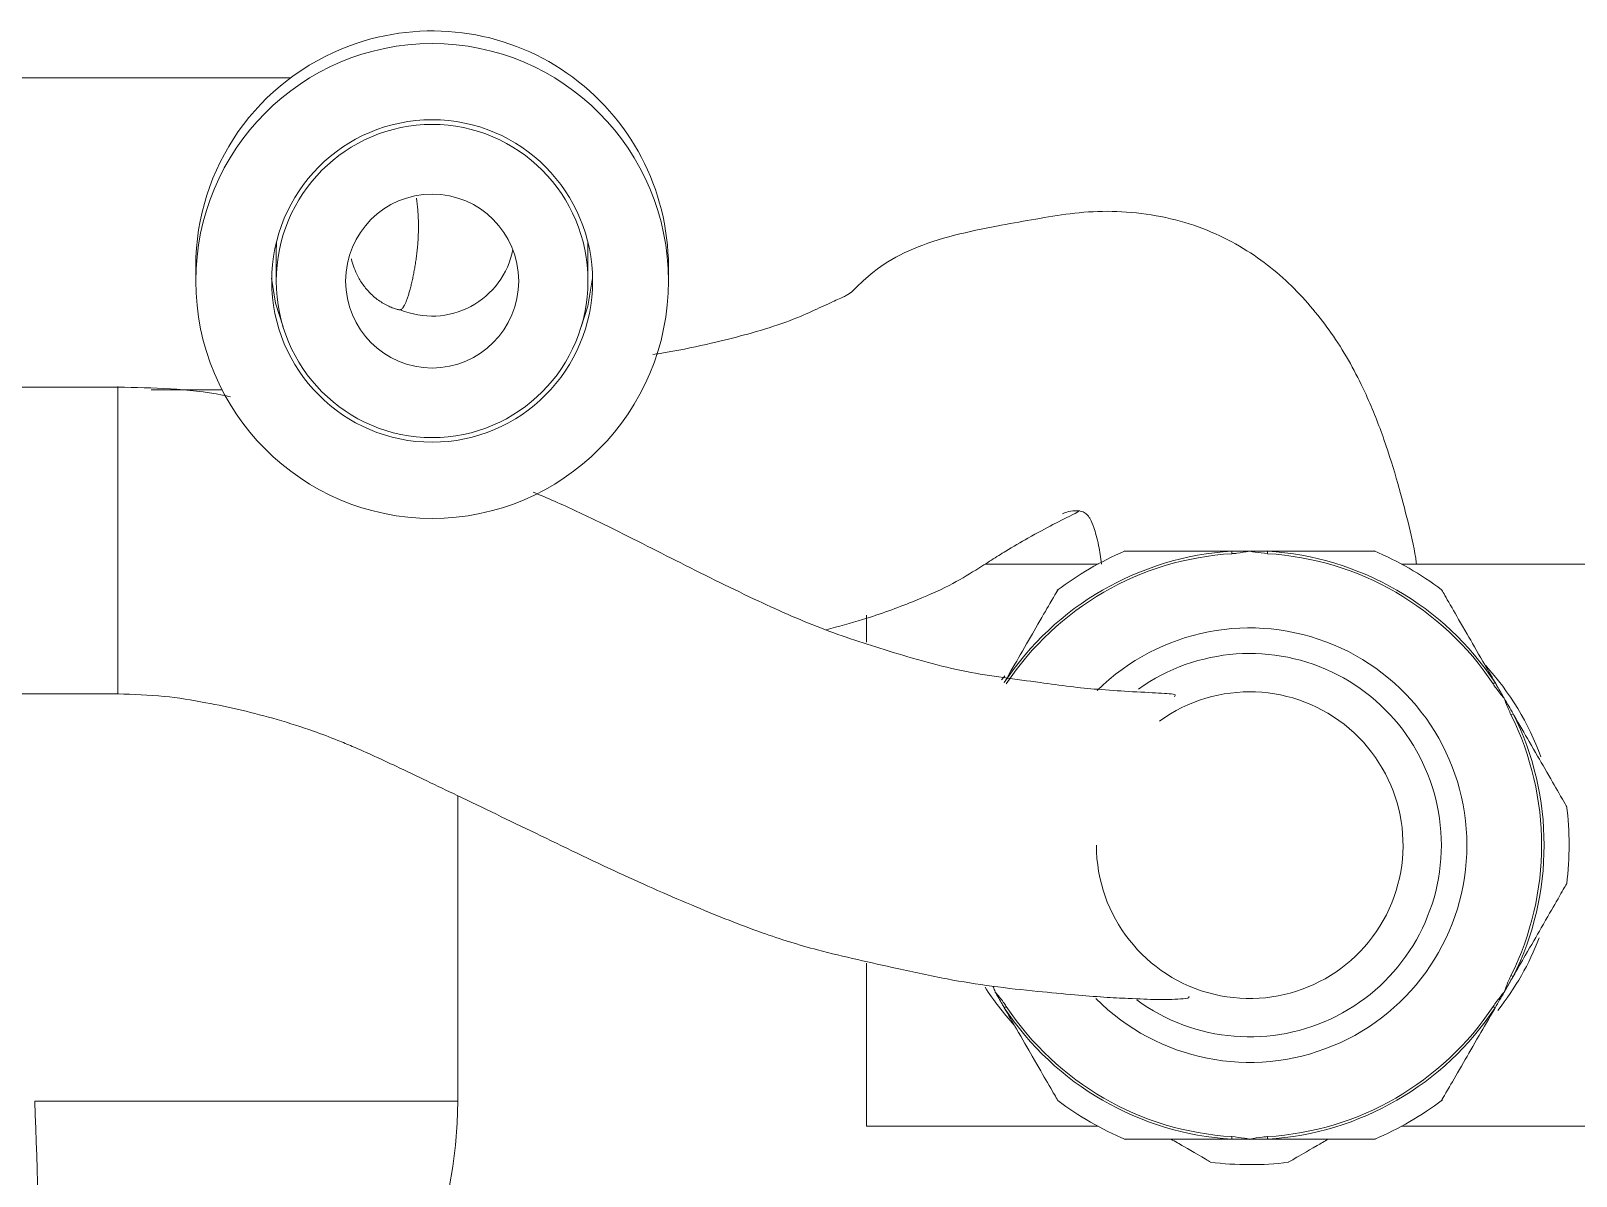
# Model space of a CAD drawing. Extents: x 14808 to 20058, y -13198 to -11680.
# Drawn here: x 16191.14 to 16221.38, y -12190.3 to -12167.9 of the extents above; entities that cross this region are included whole.
import ezdxf

# ---------------------------------------------------------------- set-up
doc = ezdxf.new("R2010")
doc.units = 0
doc.header["$LTSCALE"] = 7
doc.header["$MEASUREMENT"] = 0
doc.layers.get('0').update_dxf_attribs({"color": 2, "linetype": 'CONTINUOUS'})
pattern_1 = [(315, (16169.5734, -12738.675), (1.122532, 1.122532), [])]

msp = doc.modelspace()

# ---------------------------------------------------------------- hatches: boundary and pattern name
at = {"linetype": 'Continuous', "lineweight": 0}
h = msp.add_hatch(dxfattribs=at)
h.set_pattern_fill('ANSI31', color=2, scale=0.5, angle=-90, style=0)
h.set_pattern_definition(pattern_1)
edge = h.paths.add_edge_path(flags=0)
edge.add_ellipse((16198.996, -12172.791), major_axis=(0, 4.645), ratio=0.995673, start_angle=0, end_angle=0)
edge = h.paths.add_edge_path(flags=0)
edge.add_ellipse((16198.996, -12172.79), major_axis=(0, 3.154), ratio=0.995673, start_angle=360, end_angle=360, ccw=False)
h = msp.add_hatch(dxfattribs=at)
h.set_pattern_fill('ANSI31', color=2, scale=0.5, angle=-90, style=0)
h.set_pattern_definition(pattern_1)
edge = h.paths.add_edge_path(flags=0)
edge.add_ellipse((16198.996, -12172.791), major_axis=(0, 3.063), ratio=0.995673, start_angle=0, end_angle=0)
edge = h.paths.add_edge_path(flags=0)
edge.add_ellipse((16198.996, -12172.792), major_axis=(0, -1.701), ratio=0.995672, start_angle=360, end_angle=360, ccw=False)
h = msp.add_hatch(dxfattribs=at)
h.set_pattern_fill('ANSI31', color=2, scale=0.5, angle=-90, style=0)
h.set_pattern_definition(pattern_1)
edge = h.paths.add_edge_path(flags=0)
edge.add_line((16223.996, -12209.721), (16223.996, -12207.381))
edge.add_spline(control_points=[(16223.996, -12207.381), (16223.996, -12207.36), (16223.993, -12207.338), (16223.987, -12207.318), (16223.98, -12207.291), (16223.969, -12207.264), (16223.953, -12207.241), (16223.938, -12207.218), (16223.918, -12207.197), (16223.895, -12207.18), (16223.873, -12207.163), (16223.848, -12207.15), (16223.821, -12207.142), (16223.798, -12207.135), (16223.774, -12207.131), (16223.75, -12207.13)], knot_values=[0.00049, 0.00049, 0.00049, 0.00049, 0.000619, 0.000619, 0.000619, 0.000788, 0.000788, 0.000788, 0.000957, 0.000957, 0.000957, 0.001126, 0.001126, 0.001126, 0.001272, 0.001272, 0.001272, 0.001272], weights=[1, 1, 1, 1, 1, 1, 1, 1, 1, 1, 1, 1, 1, 1, 1, 1], degree=3, periodic=0)
edge.add_spline(control_points=[(16223.75, -12207.13), (16223.422, -12207.124), (16223.094, -12207.119), (16222.767, -12207.113), (16221.758, -12207.095), (16220.75, -12207.078), (16219.741, -12207.06)], knot_values=[0.015809, 0.015809, 0.015809, 0.015809, 0.017776, 0.017776, 0.017776, 0.023827, 0.023827, 0.023827, 0.023827], weights=[1, 1, 1, 1, 1, 1, 1], degree=3, periodic=0)
edge.add_spline(control_points=[(16219.741, -12207.06), (16219.74, -12207.06), (16219.739, -12207.06), (16219.738, -12207.06), (16219.721, -12207.059), (16219.704, -12207.057), (16219.687, -12207.053), (16219.66, -12207.046), (16219.633, -12207.035), (16219.61, -12207.02), (16219.586, -12207.004), (16219.565, -12206.985), (16219.548, -12206.963), (16219.531, -12206.941), (16219.517, -12206.915), (16219.509, -12206.889), (16219.5, -12206.863), (16219.496, -12206.836), (16219.496, -12206.809)], knot_values=[0.003023, 0.003023, 0.003023, 0.003023, 0.00308, 0.00308, 0.00308, 0.003132, 0.003132, 0.003132, 0.003299, 0.003299, 0.003299, 0.003467, 0.003467, 0.003467, 0.003635, 0.003635, 0.003635, 0.003797, 0.003797, 0.003797, 0.003797], weights=[1, 1, 1, 1, 1, 1, 1, 1, 1, 1, 1, 1, 1, 1, 1, 1, 1, 1, 1], degree=3, periodic=0)
edge.add_line((16219.496, -12206.809), (16219.496, -12202.503))
edge.add_arc((16217.496, -12202.503), 2, 0, 89)
edge.add_line((16217.53, -12200.504), (16166.487, -12199.613))
edge.add_arc((16166.496, -12199.113), 0.5, 180, 269, ccw=False)
edge.add_line((16165.996, -12199.113), (16165.996, -12186.316))
edge.add_line((16165.996, -12186.316), (16163.996, -12186.316))
edge.add_line((16163.996, -12186.316), (16163.996, -12200.087))
edge.add_arc((16164.996, -12200.087), 1, 180, 269)
edge.add_line((16164.978, -12201.087), (16217.504, -12202.003))
edge.add_arc((16217.496, -12202.503), 0.5, 0, 89, ccw=False)
edge.add_line((16217.996, -12202.503), (16217.996, -12207.867))
edge.add_spline(control_points=[(16217.996, -12207.867), (16217.996, -12207.87), (16217.996, -12207.873), (16217.996, -12207.876), (16217.997, -12207.905), (16218.003, -12207.933), (16218.013, -12207.959), (16218.023, -12207.985), (16218.038, -12208.01), (16218.056, -12208.031), (16218.074, -12208.053), (16218.096, -12208.071), (16218.12, -12208.085), (16218.145, -12208.099), (16218.171, -12208.109), (16218.199, -12208.114), (16218.213, -12208.117), (16218.227, -12208.118), (16218.241, -12208.119)], knot_values=[0.002467, 0.002467, 0.002467, 0.002467, 0.002485, 0.002485, 0.002485, 0.002656, 0.002656, 0.002656, 0.002825, 0.002825, 0.002825, 0.002994, 0.002994, 0.002994, 0.003163, 0.003163, 0.003163, 0.003248, 0.003248, 0.003248, 0.003248], weights=[1, 1, 1, 1, 1, 1, 1, 1, 1, 1, 1, 1, 1, 1, 1, 1, 1, 1, 1], degree=3, periodic=0)
edge.add_spline(control_points=[(16218.241, -12208.119), (16218.622, -12208.125), (16219.003, -12208.132), (16219.383, -12208.139), (16219.754, -12208.145), (16220.125, -12208.152), (16220.496, -12208.158)], knot_values=[0.011479, 0.011479, 0.011479, 0.011479, 0.013763, 0.013763, 0.013763, 0.015988, 0.015988, 0.015988, 0.015988], weights=[1, 1, 1, 1, 1, 1, 1], degree=3, periodic=0)
edge.add_line((16220.496, -12208.158), (16220.496, -12209.721))
edge.add_line((16220.496, -12209.721), (16223.996, -12209.721))

# ---------------------------------------------------------------- linework, layer by layer
at = {"color": 7, "linetype": 'Continuous', "lineweight": 15}
for p, q in [((16196.228, -12168.817), (16184.761, -12168.817)), ((16195.946, -12172.197), (16195.946, -12172.791)), ((16202.046, -12172.791), (16202.046, -12172.037)), ((16194.371, -12172.506), (16194.371, -12172.791)), ((16203.621, -12172.791), (16203.621, -12172.506)), ((16192.858, -12174.867), (16184.946, -12174.867)), ((16193.5, -12174.917), (16194.883, -12174.917)), ((16214.644, -12178.077), (16214.647, -12178.124)), ((16215.347, -12178.077), (16215.344, -12178.124)), ((16212.027, -12178.327), (16209.822, -12178.327)), ((16223.996, -12178.327), (16217.964, -12178.327)), ((16207.496, -12179.325), (16207.496, -12179.854)), ((16219.799, -12180.647), (16219.759, -12180.674)), ((16184.946, -12180.867), (16192.858, -12180.867)), ((16220.151, -12181.256), (16220.108, -12181.278)), ((16199.496, -12182.859), (16199.496, -12188.835)), ((16207.496, -12186.137), (16207.496, -12189.327)), ((16220.151, -12186.397), (16220.108, -12186.376)), ((16210.192, -12187.006), (16210.232, -12186.98)), ((16219.799, -12187.006), (16219.759, -12186.98)), ((16199.496, -12188.835), (16191.218, -12188.835)), ((16207.496, -12189.327), (16212.027, -12189.327)), ((16217.964, -12189.327), (16223.996, -12189.327)), ((16214.644, -12189.577), (16214.647, -12189.529)), ((16215.347, -12189.577), (16215.344, -12189.529))]:
    msp.add_line(p, q, dxfattribs=at)
at = {"color": 7, "linetype": 'Continuous', "lineweight": 15, "flags": 128}
for points in [[(16196.08, -12173.689), (16195.931, -12173.227), (16195.855, -12172.736)], [(16202.136, -12172.736), (16202.045, -12173.285), (16201.911, -12173.689)], [(16215.366, -12189.575), (16214.996, -12189.587), (16214.626, -12189.576)]]:
    msp.add_lwpolyline(points, dxfattribs=at)
at = {"color": 7, "linetype": 'Continuous', "lineweight": 15}
for centre, radius, start, end in [((16198.999, -12172.52), 4.622, 0.1758, 110.2759), ((16198.974, -12172.51), 4.604, 110.0341, 179.9513), ((16214.996, -12183.827), 5.761, 93.4992, 146.5008), ((16214.996, -12183.827), 5.713, 93.4992, 146.5008), ((16214.996, -12183.827), 6.25, 113.076, 127.0897), ((16214.996, -12183.827), 5.713, 33.4992, 86.5008), ((16214.996, -12183.827), 5.761, 33.4992, 86.5008), ((16214.996, -12183.827), 6.25, 53.0644, 67.0895), ((16214.996, -12183.827), 4.25, 0, 134.5884), ((16214.996, -12183.827), 3.75, 0, 125.4685), ((16214.996, -12183.827), 3, 180, 126.0533), ((16214.996, -12183.827), 5.713, 333.4992, 26.5008), ((16214.996, -12183.827), 5.761, 333.4992, 26.5008), ((16214.996, -12183.827), 6.25, 353.0551, 7.0999), ((16214.996, -12183.827), 4.25, 224.8996, 0), ((16214.996, -12183.827), 3.75, 233.8456, 0), ((16214.996, -12183.827), 5.761, 213.4992, 266.5008), ((16214.996, -12183.827), 5.713, 213.4992, 266.5008), ((16214.996, -12183.827), 5.713, 273.4992, 326.5008), ((16214.996, -12183.827), 5.761, 273.4992, 326.5008), ((16109.959, -12192.376), 81.337, 356.50522, 2.4949), ((16190.996, -12188.835), 8.5, 271, 0), ((16214.996, -12183.827), 6.25, 233.0884, 247.1044), ((16214.996, -12183.827), 6.25, 293.0527, 307.0975), ((16214.996, -12183.827), 6.25, 262.9011, 270), ((16214.996, -12183.827), 6.25, 270, 276.9189)]:
    msp.add_arc(centre, radius, start, end, dxfattribs=at)
at = {"color": 8, "linetype": 'Continuous', "lineweight": 15}
msp.add_arc((16198.996, -12171.869), 1.609, 247.235, 348.9761, dxfattribs=at)
at = {"color": 7, "linetype": 'Continuous', "lineweight": 15}
for centre, major_axis, ratio in [((16198.996, -12172.791), (0, 4.645), 0.995673), ((16198.996, -12172.79), (0, 3.154), 0.995673), ((16198.996, -12172.791), (0, 3.063), 0.995673), ((16198.996, -12172.792), (0, -1.701), 0.995672)]:
    msp.add_ellipse(centre, major_axis=major_axis, ratio=ratio, dxfattribs=at)
for centre, major_axis, ratio, start_param, end_param in [((16198.996, -12171.867), (-2.256, -2.288), 0.89724, 5.485465, 5.544853), ((16214.996, -12183.827), (6, 0), 0.916667, 0.320185, 0.694068), ((16214.996, -12183.827), (6, 0), 0.916667, 2.495616, 2.513472), ((16214.996, -12183.827), (6, 0), 0.916667, 5.655064, 5.946973), ((16214.996, -12183.827), (6, 0), 0.916667, 3.670569, 3.83566)]:
    msp.add_ellipse(centre, major_axis=major_axis, ratio=ratio, start_param=start_param, end_param=end_param, dxfattribs=at)
for points, knots in [([(16198.689, -12171.173), (16198.692, -12171.195), (16198.701, -12171.254), (16198.711, -12171.355), (16198.721, -12171.474), (16198.727, -12171.599), (16198.729, -12171.722), (16198.727, -12171.844), (16198.722, -12171.963), (16198.714, -12172.083), (16198.702, -12172.2), (16198.689, -12172.315), (16198.673, -12172.425), (16198.655, -12172.534), (16198.636, -12172.639), (16198.615, -12172.74), (16198.594, -12172.836), (16198.571, -12172.927), (16198.549, -12173.011), (16198.526, -12173.087), (16198.502, -12173.155), (16198.479, -12173.214), (16198.456, -12173.263), (16198.435, -12173.3), (16198.414, -12173.328), (16198.394, -12173.347), (16198.38, -12173.351), (16198.374, -12173.353)], [0, 0, 0, 0, 0.025562, 0.066234, 0.107211, 0.149179, 0.1915, 0.230077, 0.26893, 0.30864, 0.348639, 0.387121, 0.42585, 0.46534, 0.505087, 0.545572, 0.586326, 0.62792, 0.669801, 0.711361, 0.753207, 0.795954, 0.839014, 0.878614, 0.918462, 0.959095, 1, 1, 1, 1]), ([(16218.258, -12178.327), (16218.254, -12178.288), (16218.217, -12177.994), (16218.094, -12177.498), (16217.899, -12176.752), (16217.646, -12175.923), (16217.275, -12174.967), (16216.744, -12173.973), (16215.976, -12172.992), (16214.997, -12172.161), (16213.676, -12171.546), (16212.06, -12171.356), (16210.926, -12171.56), (16210.039, -12171.713), (16209.187, -12171.889), (16208.372, -12172.15), (16207.742, -12172.497), (16207.324, -12172.885), (16207.167, -12173.049), (16206.971, -12173.137), (16206.655, -12173.276), (16206.199, -12173.494), (16205.697, -12173.678), (16205.094, -12173.854), (16204.428, -12174.019), (16203.819, -12174.15), (16203.41, -12174.214), (16203.317, -12174.228)], [0, 0, 0, 0, 0.008871, 0.068356, 0.132035, 0.198471, 0.260968, 0.334445, 0.399338, 0.46102, 0.523247, 0.585912, 0.6497, 0.6829, 0.719539, 0.758423, 0.798418, 0.838369, 0.873293, 0.895349, 0.914425, 0.931393, 0.950679, 0.963078, 0.97763, 0.994915, 1, 1, 1, 1]), ([(16197.417, -12172.36), (16197.418, -12172.365), (16197.43, -12172.43), (16197.471, -12172.544), (16197.547, -12172.719), (16197.659, -12172.893), (16197.813, -12173.066), (16197.964, -12173.185), (16198.097, -12173.262), (16198.193, -12173.307), (16198.28, -12173.338), (16198.343, -12173.353), (16198.365, -12173.353), (16198.374, -12173.353)], [0, 0, 0, 0, 0.00838, 0.096524, 0.186601, 0.315498, 0.448081, 0.613927, 0.698998, 0.784712, 0.864872, 0.946461, 1, 1, 1, 1]), ([(16195.051, -12175.055), (16194.999, -12175.044), (16194.272, -12174.891), (16193.532, -12174.878), (16192.846, -12174.867)], [0, 0, 0, 0, 0.071954, 1, 1, 1, 1]), ([(16192.846, -12174.9), (16192.846, -12174.954), (16192.846, -12175.093), (16192.846, -12175.694), (16192.846, -12176.688), (16192.846, -12177.865), (16192.846, -12178.833), (16192.846, -12179.325), (16192.846, -12179.476)], [0, 0, 0, 0, 0.122981, 0.320337, 0.517693, 0.715049, 0.912405, 1, 1, 1, 1]), ([(16213.527, -12180.922), (16213.537, -12180.908), (16213.562, -12180.875), (16213.431, -12180.865), (16213.164, -12180.847), (16212.667, -12180.825), (16212.07, -12180.784), (16211.484, -12180.73), (16210.614, -12180.603), (16209.408, -12180.465), (16207.991, -12180.056), (16206.583, -12179.598), (16205.204, -12178.979), (16203.785, -12178.273), (16202.483, -12177.604), (16201.545, -12177.16), (16201.11, -12176.98), (16200.97, -12176.922)], [0, 0, 0, 0, 0.022861, 0.053829, 0.084648, 0.144096, 0.193977, 0.234399, 0.275256, 0.374879, 0.482313, 0.575499, 0.673034, 0.789968, 0.903146, 0.968819, 1, 1, 1, 1]), ([(16206.705, -12179.614), (16206.948, -12179.548), (16207.588, -12179.376), (16208.37, -12179.082), (16209.082, -12178.778), (16209.609, -12178.465), (16209.949, -12178.245), (16210.257, -12178.052), (16210.719, -12177.783), (16211.319, -12177.46), (16211.684, -12177.29), (16211.66, -12177.282), (16211.651, -12177.28)], [0, 0, 0, 0, 0.069548, 0.182647, 0.279546, 0.358825, 0.417041, 0.475593, 0.559738, 0.671836, 0.885529, 1, 1, 1, 1]), ([(16211.332, -12177.344), (16211.332, -12177.343), (16211.333, -12177.341), (16211.459, -12177.292), (16211.613, -12177.276), (16211.738, -12177.302), (16211.816, -12177.358), (16211.859, -12177.419), (16211.874, -12177.444), (16211.947, -12177.608), (16212.034, -12177.891), (16212.076, -12178.201), (16212.093, -12178.327)], [0, 0, 0, 0, 0.060201, 0.163393, 0.285464, 0.400527, 0.5039, 0.592863, 0.66909, 0.780355, 0.911218, 1, 1, 1, 1]), ([(16214.644, -12178.077), (16214.481, -12178.077), (16214.07, -12178.077), (16213.449, -12178.077), (16212.841, -12178.077), (16212.613, -12178.077), (16212.522, -12178.077), (16212.546, -12178.077), (16212.547, -12178.077)], [0, 0, 0, 0, 0.11947, 0.30209, 0.54798, 0.872013, 0.998998, 1, 1, 1, 1]), ([(16214.996, -12178.077), (16214.906, -12178.077), (16214.788, -12178.077), (16214.672, -12178.077), (16214.644, -12178.077)], [0, 0, 0, 0, 0.758812, 1, 1, 1, 1]), ([(16214.996, -12178.077), (16214.994, -12178.077), (16214.911, -12178.091), (16214.795, -12178.112), (16214.68, -12178.122), (16214.647, -12178.124)], [0, 0, 0, 0, 0.0165224, 0.715828, 1, 1, 1, 1]), ([(16215.344, -12178.124), (16215.263, -12178.116), (16215.148, -12178.103), (16215.032, -12178.083), (16214.997, -12178.077), (16214.996, -12178.077)], [0, 0, 0, 0, 0.699392, 0.983475, 1, 1, 1, 1]), ([(16215.347, -12178.077), (16215.289, -12178.077), (16215.173, -12178.077), (16215.055, -12178.077), (16214.996, -12178.077)], [0, 0, 0, 0, 0.49748, 1, 1, 1, 1]), ([(16217.425, -12178.077), (16217.431, -12178.077), (16217.497, -12178.077), (16217.232, -12178.077), (16216.683, -12178.077), (16216.043, -12178.077), (16215.579, -12178.077), (16215.357, -12178.077), (16215.347, -12178.077)], [0, 0, 0, 0, 0.039358, 0.394738, 0.649516, 0.839524, 0.992617, 1, 1, 1, 1]), ([(16211.23, -12178.848), (16211.234, -12178.842), (16211.267, -12178.785), (16211.134, -12179.015), (16210.86, -12179.49), (16210.54, -12180.045), (16210.307, -12180.447), (16210.197, -12180.638), (16210.192, -12180.647)], [0, 0, 0, 0, 0.039578, 0.394877, 0.649597, 0.839561, 0.992618, 1, 1, 1, 1]), ([(16219.799, -12180.647), (16219.718, -12180.506), (16219.512, -12180.15), (16219.202, -12179.613), (16218.898, -12179.086), (16218.784, -12178.888), (16218.739, -12178.81), (16218.751, -12178.831), (16218.751, -12178.831)], [0, 0, 0, 0, 0.119455, 0.302053, 0.547913, 0.871906, 0.998875, 1, 1, 1, 1]), ([(16192.846, -12179.476), (16192.846, -12179.652), (16192.846, -12180.143), (16192.846, -12180.73), (16192.846, -12180.821), (16192.846, -12180.867)], [0, 0, 0, 0, 0.219034, 0.609517, 1, 1, 1, 1]), ([(16219.975, -12180.952), (16219.974, -12180.95), (16219.92, -12180.886), (16219.844, -12180.796), (16219.778, -12180.701), (16219.759, -12180.674)], [0, 0, 0, 0, 0.0165224, 0.715828, 1, 1, 1, 1]), ([(16219.975, -12180.952), (16219.93, -12180.874), (16219.871, -12180.772), (16219.813, -12180.671), (16219.799, -12180.647)], [0, 0, 0, 0, 0.758812, 1, 1, 1, 1]), ([(16192.846, -12180.867), (16193.149, -12180.876), (16193.726, -12180.895), (16194.753, -12181.063), (16195.745, -12181.293), (16196.602, -12181.566), (16197.09, -12181.75), (16197.629, -12181.975), (16198.415, -12182.339), (16199.61, -12182.914), (16201.032, -12183.598), (16202.603, -12184.36), (16204.085, -12185.011), (16205.373, -12185.528), (16206.426, -12185.859), (16207.314, -12186.065), (16208.163, -12186.253), (16209.041, -12186.447), (16209.971, -12186.596), (16210.809, -12186.685), (16211.537, -12186.754), (16212.117, -12186.801), (16212.71, -12186.831), (16213.292, -12186.854), (16213.654, -12186.836), (16213.829, -12186.819), (16213.805, -12186.79), (16213.803, -12186.788)], [0, 0, 0, 0, 0.0391799, 0.0744325, 0.1344016, 0.1653135, 0.186695, 0.199356, 0.2385724, 0.294439, 0.3670947, 0.4424709, 0.5109205, 0.5688305, 0.6166182, 0.6502911, 0.6835873, 0.725189, 0.7623095, 0.8013924, 0.8344274, 0.8616082, 0.8850126, 0.919566, 0.969569, 0.9978711, 1, 1, 1, 1]), ([(16220.108, -12181.278), (16220.075, -12181.202), (16220.028, -12181.097), (16219.988, -12180.987), (16219.976, -12180.953), (16219.975, -12180.952)], [0, 0, 0, 0, 0.699392, 0.983475, 1, 1, 1, 1]), ([(16220.151, -12181.256), (16220.122, -12181.206), (16220.064, -12181.105), (16220.005, -12181.003), (16219.975, -12180.952)], [0, 0, 0, 0, 0.49748, 1, 1, 1, 1]), ([(16221.19, -12183.055), (16221.193, -12183.061), (16221.226, -12183.118), (16221.094, -12182.889), (16220.819, -12182.413), (16220.499, -12181.859), (16220.267, -12181.457), (16220.156, -12181.265), (16220.151, -12181.256)], [0, 0, 0, 0, 0.039114, 0.394585, 0.649428, 0.839483, 0.992615, 1, 1, 1, 1]), ([(16220.151, -12186.397), (16220.232, -12186.256), (16220.438, -12185.9), (16220.748, -12185.363), (16221.052, -12184.836), (16221.167, -12184.638), (16221.212, -12184.56), (16221.2, -12184.581), (16221.2, -12184.581)], [0, 0, 0, 0, 0.119459, 0.302063, 0.547931, 0.871934, 0.998908, 1, 1, 1, 1]), ([(16219.975, -12186.702), (16219.976, -12186.7), (16220.005, -12186.621), (16220.045, -12186.51), (16220.094, -12186.406), (16220.108, -12186.376)], [0, 0, 0, 0, 0.016522, 0.715828, 1, 1, 1, 1]), ([(16219.975, -12186.702), (16220.02, -12186.624), (16220.079, -12186.522), (16220.137, -12186.421), (16220.151, -12186.397)], [0, 0, 0, 0, 0.758812, 1, 1, 1, 1]), ([(16209.973, -12186.588), (16209.975, -12186.593), (16209.99, -12186.628), (16210.003, -12186.667), (16210.015, -12186.7), (16210.016, -12186.702)], [0, 0, 0, 0, 0.131774, 0.952271, 1, 1, 1, 1]), ([(16210.016, -12186.702), (16210.017, -12186.703), (16210.071, -12186.768), (16210.147, -12186.857), (16210.213, -12186.952), (16210.232, -12186.98)], [0, 0, 0, 0, 0.016522, 0.715828, 1, 1, 1, 1]), ([(16210.016, -12186.702), (16210.061, -12186.779), (16210.12, -12186.882), (16210.178, -12186.982), (16210.192, -12187.006)], [0, 0, 0, 0, 0.758812, 1, 1, 1, 1]), ([(16219.759, -12186.98), (16219.808, -12186.913), (16219.876, -12186.82), (16219.951, -12186.73), (16219.974, -12186.703), (16219.975, -12186.702)], [0, 0, 0, 0, 0.699392, 0.983475, 1, 1, 1, 1]), ([(16219.799, -12187.006), (16219.828, -12186.956), (16219.886, -12186.855), (16219.946, -12186.753), (16219.975, -12186.702)], [0, 0, 0, 0, 0.4974796, 1, 1, 1, 1]), ([(16210.192, -12187.006), (16210.273, -12187.147), (16210.479, -12187.503), (16210.789, -12188.041), (16211.093, -12188.568), (16211.207, -12188.765), (16211.253, -12188.844), (16211.241, -12188.823), (16211.241, -12188.823)], [0, 0, 0, 0, 0.119535, 0.302255, 0.54828, 0.872489, 0.999543, 1, 1, 1, 1]), ([(16218.761, -12188.805), (16218.757, -12188.811), (16218.724, -12188.868), (16218.857, -12188.639), (16219.131, -12188.163), (16219.452, -12187.609), (16219.684, -12187.207), (16219.794, -12187.015), (16219.799, -12187.006)], [0, 0, 0, 0, 0.039224, 0.394654, 0.649468, 0.839502, 0.992616, 1, 1, 1, 1]), ([(16212.567, -12189.577), (16212.56, -12189.577), (16212.494, -12189.577), (16212.759, -12189.577), (16213.308, -12189.577), (16213.948, -12189.577), (16214.412, -12189.577), (16214.634, -12189.577), (16214.644, -12189.577)], [0, 0, 0, 0, 0.039816, 0.395028, 0.649684, 0.839601, 0.99262, 1, 1, 1, 1]), ([(16213.455, -12189.577), (16213.539, -12189.625), (16213.873, -12189.818), (16214.168, -12189.989), (16214.206, -12190.01), (16214.224, -12190.021)], [0, 0, 0, 0, 0.150578, 0.600198, 1, 1, 1, 1]), ([(16214.644, -12189.577), (16214.702, -12189.577), (16214.818, -12189.577), (16214.936, -12189.577), (16214.996, -12189.577)], [0, 0, 0, 0, 0.4974796, 1, 1, 1, 1]), ([(16214.647, -12189.529), (16214.729, -12189.538), (16214.843, -12189.55), (16214.959, -12189.57), (16214.994, -12189.576), (16214.996, -12189.577)], [0, 0, 0, 0, 0.699392, 0.983475, 1, 1, 1, 1]), ([(16214.996, -12189.577), (16214.997, -12189.576), (16215.08, -12189.562), (16215.196, -12189.541), (16215.311, -12189.532), (16215.344, -12189.529)], [0, 0, 0, 0, 0.016522, 0.715828, 1, 1, 1, 1]), ([(16214.996, -12189.577), (16215.085, -12189.577), (16215.203, -12189.577), (16215.319, -12189.577), (16215.347, -12189.577)], [0, 0, 0, 0, 0.7588119, 1, 1, 1, 1]), ([(16215.347, -12189.577), (16215.51, -12189.577), (16215.921, -12189.577), (16216.542, -12189.577), (16217.15, -12189.577), (16217.378, -12189.577), (16217.469, -12189.577), (16217.445, -12189.577), (16217.445, -12189.577)], [0, 0, 0, 0, 0.119486, 0.302131, 0.548055, 0.872132, 0.999134, 1, 1, 1, 1]), ([(16215.75, -12190.031), (16215.779, -12190.014), (16215.837, -12189.981), (16216.141, -12189.805), (16216.46, -12189.621), (16216.536, -12189.577)], [0, 0, 0, 0, 0.430637, 0.863896, 1, 1, 1, 1])]:
    msp.add_open_spline(points, degree=3, knots=knots, dxfattribs=at)
at = {"color": 8, "linetype": 'Continuous', "lineweight": 15}
msp.add_open_spline([(16192.846, -12174.87), (16192.846, -12174.869), (16192.846, -12174.838), (16192.846, -12174.87), (16192.846, -12174.9)], degree=3, knots=[0, 0, 0, 0, 0.0416, 1, 1, 1, 1], dxfattribs=at)

doc.saveas('drawing.dxf')
